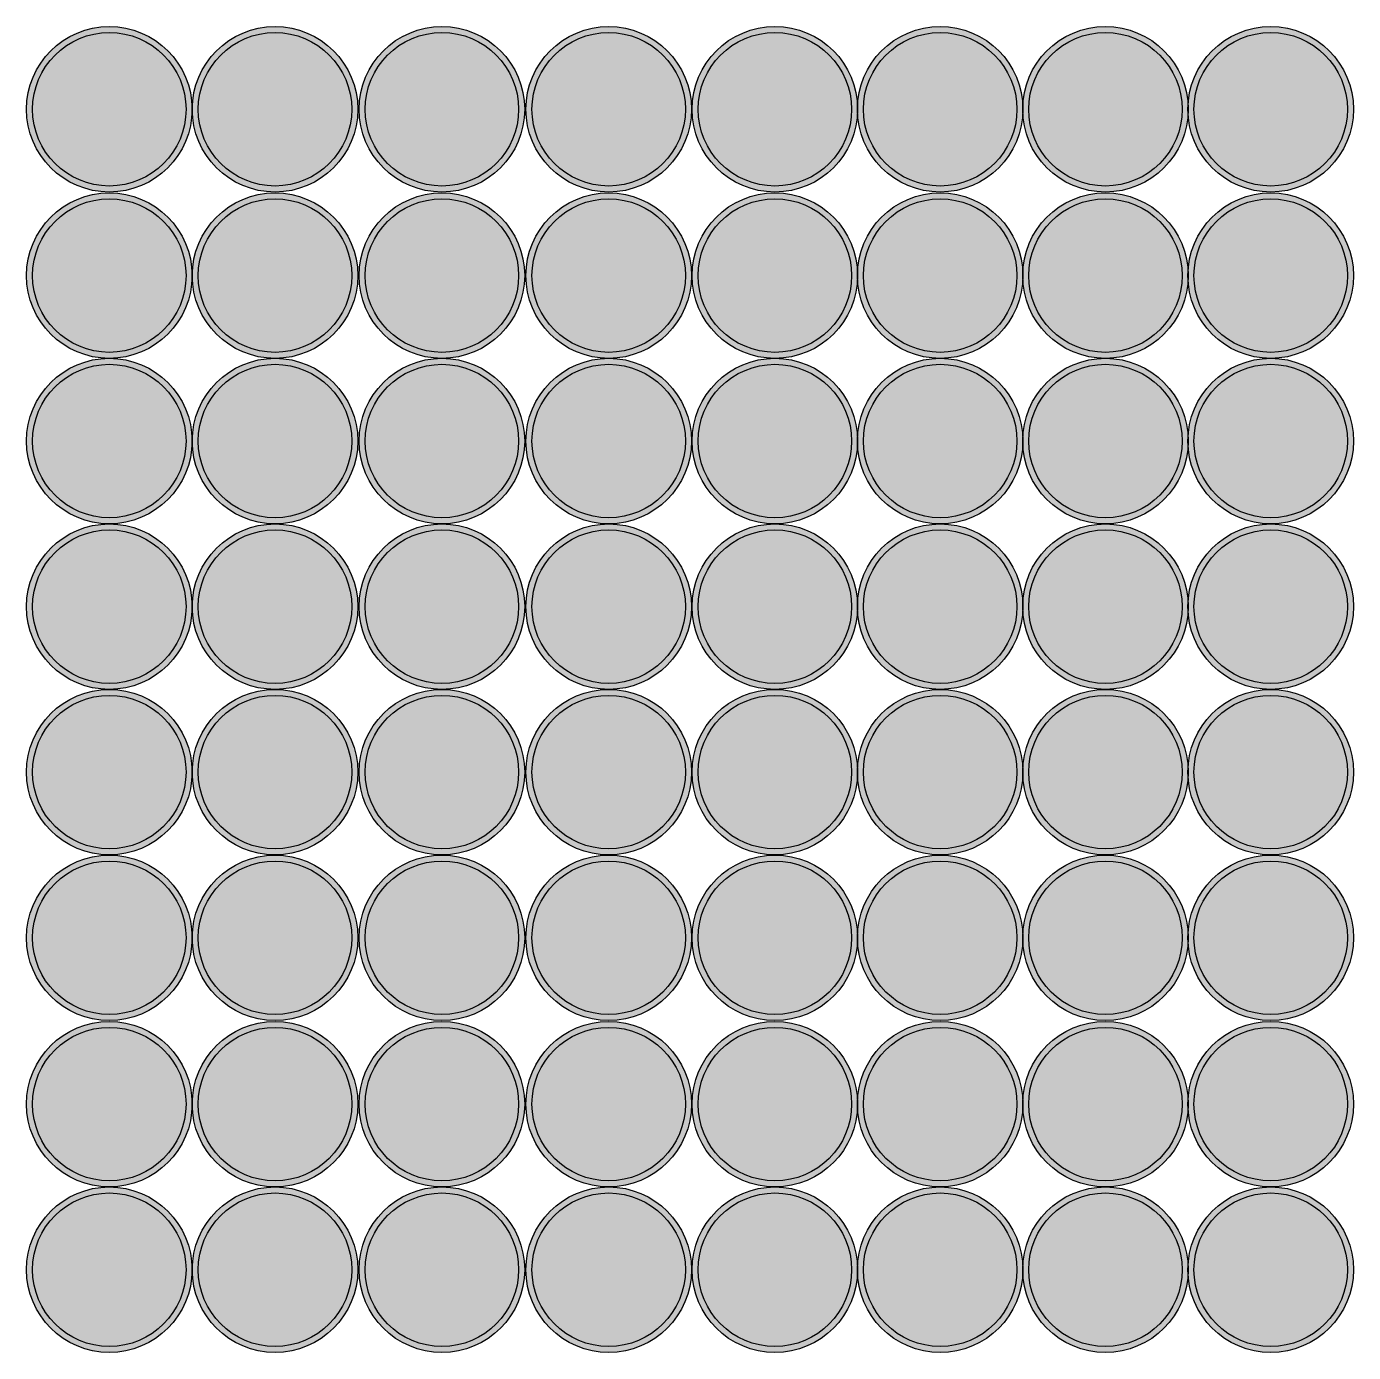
# Model space of a CAD drawing. Header units: inches. Extents: x 2620 to 4317, y 1826 to 2873.
# Drawn here: x 3358.93 to 3386.5, y 2550.44 to 2578 of the extents above; entities that cross this region are included whole.
import ezdxf

# ---------------------------------------------------------------- set-up
doc = ezdxf.new("R2010")
doc.units = ezdxf.units.IN
doc.header["$MEASUREMENT"] = 0

msp = doc.modelspace()

# ---------------------------------------------------------------- hatches: boundary and pattern name
h = msp.add_hatch(color=256)
h.dxf.hatch_style = 1
h.set_gradient(color1=(41, 49, 137), color2=(19, 103, 52), tint=1, name='INVCURVED')
h.paths.add_polyline_path([(3358.92527, 2576.27758, 1), (3362.36527, 2576.27758, 1)])
h.paths.add_polyline_path([(3362.24027, 2576.27758, -1), (3359.05027, 2576.27758, -1)], flags=16)
h = msp.add_hatch(color=256)
h.dxf.hatch_style = 1
h.set_gradient(color1=(242, 103, 34), color2=(248, 153, 30), tint=1)
h.paths.add_polyline_path([(3362.24027, 2576.27758, 1), (3359.05027, 2576.27758, 1)])
h = msp.add_hatch(color=256)
h.dxf.hatch_style = 1
h.set_gradient(color1=(41, 49, 137), color2=(19, 103, 52), tint=1, name='INVCURVED')
h.paths.add_polyline_path([(3362.369, 2576.27758, 1), (3365.809, 2576.27758, 1)])
h.paths.add_polyline_path([(3365.684, 2576.27758, -1), (3362.494, 2576.27758, -1)], flags=16)
h = msp.add_hatch(color=256)
h.dxf.hatch_style = 1
h.set_gradient(color1=(242, 103, 34), color2=(248, 153, 30), tint=1)
h.paths.add_polyline_path([(3365.684, 2576.27758, 1), (3362.494, 2576.27758, 1)])
h = msp.add_hatch(color=256)
h.dxf.hatch_style = 1
h.set_gradient(color1=(41, 49, 137), color2=(19, 103, 52), tint=1, name='INVCURVED')
h.paths.add_polyline_path([(3365.83755, 2576.27758, 1), (3369.27755, 2576.27758, 1)])
h.paths.add_polyline_path([(3369.15255, 2576.27758, -1), (3365.96255, 2576.27758, -1)], flags=16)
h = msp.add_hatch(color=256)
h.dxf.hatch_style = 1
h.set_gradient(color1=(242, 103, 34), color2=(248, 153, 30), tint=1)
h.paths.add_polyline_path([(3369.15255, 2576.27758, 1), (3365.96255, 2576.27758, 1)])
h = msp.add_hatch(color=256)
h.dxf.hatch_style = 1
h.set_gradient(color1=(41, 49, 137), color2=(19, 103, 52), tint=1, name='INVCURVED')
h.paths.add_polyline_path([(3369.30374, 2576.27758, 1), (3372.74374, 2576.27758, 1)])
h.paths.add_polyline_path([(3372.61874, 2576.27758, -1), (3369.42874, 2576.27758, -1)], flags=16)
h = msp.add_hatch(color=256)
h.dxf.hatch_style = 1
h.set_gradient(color1=(242, 103, 34), color2=(248, 153, 30), tint=1)
h.paths.add_polyline_path([(3372.61874, 2576.27758, 1), (3369.42874, 2576.27758, 1)])
h = msp.add_hatch(color=256)
h.dxf.hatch_style = 1
h.set_gradient(color1=(41, 49, 137), color2=(19, 103, 52), tint=1, name='INVCURVED')
h.paths.add_polyline_path([(3372.75767, 2576.27758, 1), (3376.19767, 2576.27758, 1)])
h.paths.add_polyline_path([(3376.07267, 2576.27758, -1), (3372.88267, 2576.27758, -1)], flags=16)
h = msp.add_hatch(color=256)
h.dxf.hatch_style = 1
h.set_gradient(color1=(242, 103, 34), color2=(248, 153, 30), tint=1)
h.paths.add_polyline_path([(3376.07267, 2576.27758, 1), (3372.88267, 2576.27758, 1)])
h = msp.add_hatch(color=256)
h.dxf.hatch_style = 1
h.set_gradient(color1=(41, 49, 137), color2=(19, 103, 52), tint=1, name='INVCURVED')
h.paths.add_polyline_path([(3376.19244, 2576.27758, 1), (3379.63244, 2576.27758, 1)])
h.paths.add_polyline_path([(3379.50744, 2576.27758, -1), (3376.31744, 2576.27758, -1)], flags=16)
h = msp.add_hatch(color=256)
h.dxf.hatch_style = 1
h.set_gradient(color1=(242, 103, 34), color2=(248, 153, 30), tint=1)
h.paths.add_polyline_path([(3379.50744, 2576.27758, 1), (3376.31744, 2576.27758, 1)])
h = msp.add_hatch(color=256)
h.dxf.hatch_style = 1
h.set_gradient(color1=(41, 49, 137), color2=(19, 103, 52), tint=1, name='INVCURVED')
h.paths.add_polyline_path([(3379.62721, 2576.27758, 1), (3383.06721, 2576.27758, 1)])
h.paths.add_polyline_path([(3382.94221, 2576.27758, -1), (3379.75221, 2576.27758, -1)], flags=16)
h = msp.add_hatch(color=256)
h.dxf.hatch_style = 1
h.set_gradient(color1=(242, 103, 34), color2=(248, 153, 30), tint=1)
h.paths.add_polyline_path([(3382.94221, 2576.27758, 1), (3379.75221, 2576.27758, 1)])
h = msp.add_hatch(color=256)
h.dxf.hatch_style = 1
h.set_gradient(color1=(41, 49, 137), color2=(19, 103, 52), tint=1, name='INVCURVED')
h.paths.add_polyline_path([(3383.06179, 2576.27758, 1), (3386.50179, 2576.27758, 1)])
h.paths.add_polyline_path([(3386.37679, 2576.27758, -1), (3383.18679, 2576.27758, -1)], flags=16)
h = msp.add_hatch(color=256)
h.dxf.hatch_style = 1
h.set_gradient(color1=(242, 103, 34), color2=(248, 153, 30), tint=1)
h.paths.add_polyline_path([(3386.37679, 2576.27758, 1), (3383.18679, 2576.27758, 1)])
h = msp.add_hatch(color=256)
h.dxf.hatch_style = 1
h.set_gradient(color1=(41, 49, 137), color2=(19, 103, 52), tint=1, name='INVCURVED')
h.paths.add_polyline_path([(3358.92527, 2572.82022, 1), (3362.36527, 2572.82022, 1)])
h.paths.add_polyline_path([(3362.24027, 2572.82022, -1), (3359.05027, 2572.82022, -1)], flags=16)
h = msp.add_hatch(color=256)
h.dxf.hatch_style = 1
h.set_gradient(color1=(242, 103, 34), color2=(248, 153, 30), tint=1)
h.paths.add_polyline_path([(3362.24027, 2572.82022, 1), (3359.05027, 2572.82022, 1)])
h = msp.add_hatch(color=256)
h.dxf.hatch_style = 1
h.set_gradient(color1=(41, 49, 137), color2=(19, 103, 52), tint=1, name='INVCURVED')
h.paths.add_polyline_path([(3362.369, 2572.82022, 1), (3365.809, 2572.82022, 1)])
h.paths.add_polyline_path([(3365.684, 2572.82022, -1), (3362.494, 2572.82022, -1)], flags=16)
h = msp.add_hatch(color=256)
h.dxf.hatch_style = 1
h.set_gradient(color1=(242, 103, 34), color2=(248, 153, 30), tint=1)
h.paths.add_polyline_path([(3365.684, 2572.82022, 1), (3362.494, 2572.82022, 1)])
h = msp.add_hatch(color=256)
h.dxf.hatch_style = 1
h.set_gradient(color1=(41, 49, 137), color2=(19, 103, 52), tint=1, name='INVCURVED')
h.paths.add_polyline_path([(3365.83755, 2572.82022, 1), (3369.27755, 2572.82022, 1)])
h.paths.add_polyline_path([(3369.15255, 2572.82022, -1), (3365.96255, 2572.82022, -1)], flags=16)
h = msp.add_hatch(color=256)
h.dxf.hatch_style = 1
h.set_gradient(color1=(242, 103, 34), color2=(248, 153, 30), tint=1)
h.paths.add_polyline_path([(3369.15255, 2572.82022, 1), (3365.96255, 2572.82022, 1)])
h = msp.add_hatch(color=256)
h.dxf.hatch_style = 1
h.set_gradient(color1=(41, 49, 137), color2=(19, 103, 52), tint=1, name='INVCURVED')
h.paths.add_polyline_path([(3369.30374, 2572.82022, 1), (3372.74374, 2572.82022, 1)])
h.paths.add_polyline_path([(3372.61874, 2572.82022, -1), (3369.42874, 2572.82022, -1)], flags=16)
h = msp.add_hatch(color=256)
h.dxf.hatch_style = 1
h.set_gradient(color1=(242, 103, 34), color2=(248, 153, 30), tint=1)
h.paths.add_polyline_path([(3372.61874, 2572.82022, 1), (3369.42874, 2572.82022, 1)])
h = msp.add_hatch(color=256)
h.dxf.hatch_style = 1
h.set_gradient(color1=(41, 49, 137), color2=(19, 103, 52), tint=1, name='INVCURVED')
h.paths.add_polyline_path([(3372.75767, 2572.82022, 1), (3376.19767, 2572.82022, 1)])
h.paths.add_polyline_path([(3376.07267, 2572.82022, -1), (3372.88267, 2572.82022, -1)], flags=16)
h = msp.add_hatch(color=256)
h.dxf.hatch_style = 1
h.set_gradient(color1=(242, 103, 34), color2=(248, 153, 30), tint=1)
h.paths.add_polyline_path([(3376.07267, 2572.82022, 1), (3372.88267, 2572.82022, 1)])
h = msp.add_hatch(color=256)
h.dxf.hatch_style = 1
h.set_gradient(color1=(41, 49, 137), color2=(19, 103, 52), tint=1, name='INVCURVED')
h.paths.add_polyline_path([(3376.19244, 2572.82022, 1), (3379.63244, 2572.82022, 1)])
h.paths.add_polyline_path([(3379.50744, 2572.82022, -1), (3376.31744, 2572.82022, -1)], flags=16)
h = msp.add_hatch(color=256)
h.dxf.hatch_style = 1
h.set_gradient(color1=(242, 103, 34), color2=(248, 153, 30), tint=1)
h.paths.add_polyline_path([(3379.50744, 2572.82022, 1), (3376.31744, 2572.82022, 1)])
h = msp.add_hatch(color=256)
h.dxf.hatch_style = 1
h.set_gradient(color1=(41, 49, 137), color2=(19, 103, 52), tint=1, name='INVCURVED')
h.paths.add_polyline_path([(3379.62721, 2572.82022, 1), (3383.06721, 2572.82022, 1)])
h.paths.add_polyline_path([(3382.94221, 2572.82022, -1), (3379.75221, 2572.82022, -1)], flags=16)
h = msp.add_hatch(color=256)
h.dxf.hatch_style = 1
h.set_gradient(color1=(242, 103, 34), color2=(248, 153, 30), tint=1)
h.paths.add_polyline_path([(3382.94221, 2572.82022, 1), (3379.75221, 2572.82022, 1)])
h = msp.add_hatch(color=256)
h.dxf.hatch_style = 1
h.set_gradient(color1=(41, 49, 137), color2=(19, 103, 52), tint=1, name='INVCURVED')
h.paths.add_polyline_path([(3383.06179, 2572.82022, 1), (3386.50179, 2572.82022, 1)])
h.paths.add_polyline_path([(3386.37679, 2572.82022, -1), (3383.18679, 2572.82022, -1)], flags=16)
h = msp.add_hatch(color=256)
h.dxf.hatch_style = 1
h.set_gradient(color1=(242, 103, 34), color2=(248, 153, 30), tint=1)
h.paths.add_polyline_path([(3386.37679, 2572.82022, 1), (3383.18679, 2572.82022, 1)])
h = msp.add_hatch(color=256)
h.dxf.hatch_style = 1
h.set_gradient(color1=(41, 49, 137), color2=(19, 103, 52), tint=1, name='INVCURVED')
h.paths.add_polyline_path([(3358.92527, 2569.38166, 1), (3362.36527, 2569.38166, 1)])
h.paths.add_polyline_path([(3362.24027, 2569.38166, -1), (3359.05027, 2569.38166, -1)], flags=16)
h = msp.add_hatch(color=256)
h.dxf.hatch_style = 1
h.set_gradient(color1=(242, 103, 34), color2=(248, 153, 30), tint=1)
h.paths.add_polyline_path([(3362.24027, 2569.38166, 1), (3359.05027, 2569.38166, 1)])
h = msp.add_hatch(color=256)
h.dxf.hatch_style = 1
h.set_gradient(color1=(41, 49, 137), color2=(19, 103, 52), tint=1, name='INVCURVED')
h.paths.add_polyline_path([(3362.369, 2569.38166, 1), (3365.809, 2569.38166, 1)])
h.paths.add_polyline_path([(3365.684, 2569.38166, -1), (3362.494, 2569.38166, -1)], flags=16)
h = msp.add_hatch(color=256)
h.dxf.hatch_style = 1
h.set_gradient(color1=(242, 103, 34), color2=(248, 153, 30), tint=1)
h.paths.add_polyline_path([(3365.684, 2569.38166, 1), (3362.494, 2569.38166, 1)])
h = msp.add_hatch(color=256)
h.dxf.hatch_style = 1
h.set_gradient(color1=(41, 49, 137), color2=(19, 103, 52), tint=1, name='INVCURVED')
h.paths.add_polyline_path([(3365.83755, 2569.38166, 1), (3369.27755, 2569.38166, 1)])
h.paths.add_polyline_path([(3369.15255, 2569.38166, -1), (3365.96255, 2569.38166, -1)], flags=16)
h = msp.add_hatch(color=256)
h.dxf.hatch_style = 1
h.set_gradient(color1=(242, 103, 34), color2=(248, 153, 30), tint=1)
h.paths.add_polyline_path([(3369.15255, 2569.38166, 1), (3365.96255, 2569.38166, 1)])
h = msp.add_hatch(color=256)
h.dxf.hatch_style = 1
h.set_gradient(color1=(41, 49, 137), color2=(19, 103, 52), tint=1, name='INVCURVED')
h.paths.add_polyline_path([(3369.30374, 2569.38166, 1), (3372.74374, 2569.38166, 1)])
h.paths.add_polyline_path([(3372.61874, 2569.38166, -1), (3369.42874, 2569.38166, -1)], flags=16)
h = msp.add_hatch(color=256)
h.dxf.hatch_style = 1
h.set_gradient(color1=(242, 103, 34), color2=(248, 153, 30), tint=1)
h.paths.add_polyline_path([(3372.61874, 2569.38166, 1), (3369.42874, 2569.38166, 1)])
h = msp.add_hatch(color=256)
h.dxf.hatch_style = 1
h.set_gradient(color1=(41, 49, 137), color2=(19, 103, 52), tint=1, name='INVCURVED')
h.paths.add_polyline_path([(3372.75767, 2569.38166, 1), (3376.19767, 2569.38166, 1)])
h.paths.add_polyline_path([(3376.07267, 2569.38166, -1), (3372.88267, 2569.38166, -1)], flags=16)
h = msp.add_hatch(color=256)
h.dxf.hatch_style = 1
h.set_gradient(color1=(242, 103, 34), color2=(248, 153, 30), tint=1)
h.paths.add_polyline_path([(3376.07267, 2569.38166, 1), (3372.88267, 2569.38166, 1)])
h = msp.add_hatch(color=256)
h.dxf.hatch_style = 1
h.set_gradient(color1=(41, 49, 137), color2=(19, 103, 52), tint=1, name='INVCURVED')
h.paths.add_polyline_path([(3376.19244, 2569.38166, 1), (3379.63244, 2569.38166, 1)])
h.paths.add_polyline_path([(3379.50744, 2569.38166, -1), (3376.31744, 2569.38166, -1)], flags=16)
h = msp.add_hatch(color=256)
h.dxf.hatch_style = 1
h.set_gradient(color1=(242, 103, 34), color2=(248, 153, 30), tint=1)
h.paths.add_polyline_path([(3379.50744, 2569.38166, 1), (3376.31744, 2569.38166, 1)])
h = msp.add_hatch(color=256)
h.dxf.hatch_style = 1
h.set_gradient(color1=(41, 49, 137), color2=(19, 103, 52), tint=1, name='INVCURVED')
h.paths.add_polyline_path([(3379.62721, 2569.38166, 1), (3383.06721, 2569.38166, 1)])
h.paths.add_polyline_path([(3382.94221, 2569.38166, -1), (3379.75221, 2569.38166, -1)], flags=16)
h = msp.add_hatch(color=256)
h.dxf.hatch_style = 1
h.set_gradient(color1=(242, 103, 34), color2=(248, 153, 30), tint=1)
h.paths.add_polyline_path([(3382.94221, 2569.38166, 1), (3379.75221, 2569.38166, 1)])
h = msp.add_hatch(color=256)
h.dxf.hatch_style = 1
h.set_gradient(color1=(41, 49, 137), color2=(19, 103, 52), tint=1, name='INVCURVED')
h.paths.add_polyline_path([(3383.06179, 2569.38166, 1), (3386.50179, 2569.38166, 1)])
h.paths.add_polyline_path([(3386.37679, 2569.38166, -1), (3383.18679, 2569.38166, -1)], flags=16)
h = msp.add_hatch(color=256)
h.dxf.hatch_style = 1
h.set_gradient(color1=(242, 103, 34), color2=(248, 153, 30), tint=1)
h.paths.add_polyline_path([(3386.37679, 2569.38166, 1), (3383.18679, 2569.38166, 1)])
h = msp.add_hatch(color=256)
h.dxf.hatch_style = 1
h.set_gradient(color1=(41, 49, 137), color2=(19, 103, 52), tint=1, name='INVCURVED')
h.paths.add_polyline_path([(3358.92527, 2565.93911, 1), (3362.36527, 2565.93911, 1)])
h.paths.add_polyline_path([(3362.24027, 2565.93911, -1), (3359.05027, 2565.93911, -1)], flags=16)
h = msp.add_hatch(color=256)
h.dxf.hatch_style = 1
h.set_gradient(color1=(41, 49, 137), color2=(19, 103, 52), tint=1, name='INVCURVED')
h.paths.add_polyline_path([(3362.369, 2565.93911, 1), (3365.809, 2565.93911, 1)])
h.paths.add_polyline_path([(3365.684, 2565.93911, -1), (3362.494, 2565.93911, -1)], flags=16)
h = msp.add_hatch(color=256)
h.dxf.hatch_style = 1
h.set_gradient(color1=(41, 49, 137), color2=(19, 103, 52), tint=1, name='INVCURVED')
h.paths.add_polyline_path([(3365.83755, 2565.93911, 1), (3369.27755, 2565.93911, 1)])
h.paths.add_polyline_path([(3369.15255, 2565.93911, -1), (3365.96255, 2565.93911, -1)], flags=16)
h = msp.add_hatch(color=256)
h.dxf.hatch_style = 1
h.set_gradient(color1=(41, 49, 137), color2=(19, 103, 52), tint=1, name='INVCURVED')
h.paths.add_polyline_path([(3369.30374, 2565.93911, 1), (3372.74374, 2565.93911, 1)])
h.paths.add_polyline_path([(3372.61874, 2565.93911, -1), (3369.42874, 2565.93911, -1)], flags=16)
h = msp.add_hatch(color=256)
h.dxf.hatch_style = 1
h.set_gradient(color1=(41, 49, 137), color2=(19, 103, 52), tint=1, name='INVCURVED')
h.paths.add_polyline_path([(3372.75767, 2565.93911, 1), (3376.19767, 2565.93911, 1)])
h.paths.add_polyline_path([(3376.07267, 2565.93911, -1), (3372.88267, 2565.93911, -1)], flags=16)
h = msp.add_hatch(color=256)
h.dxf.hatch_style = 1
h.set_gradient(color1=(41, 49, 137), color2=(19, 103, 52), tint=1, name='INVCURVED')
h.paths.add_polyline_path([(3376.19244, 2565.93911, 1), (3379.63244, 2565.93911, 1)])
h.paths.add_polyline_path([(3379.50744, 2565.93911, -1), (3376.31744, 2565.93911, -1)], flags=16)
h = msp.add_hatch(color=256)
h.dxf.hatch_style = 1
h.set_gradient(color1=(41, 49, 137), color2=(19, 103, 52), tint=1, name='INVCURVED')
h.paths.add_polyline_path([(3379.62721, 2565.93911, 1), (3383.06721, 2565.93911, 1)])
h.paths.add_polyline_path([(3382.94221, 2565.93911, -1), (3379.75221, 2565.93911, -1)], flags=16)
h = msp.add_hatch(color=256)
h.dxf.hatch_style = 1
h.set_gradient(color1=(41, 49, 137), color2=(19, 103, 52), tint=1, name='INVCURVED')
h.paths.add_polyline_path([(3383.06179, 2565.93911, 1), (3386.50179, 2565.93911, 1)])
h.paths.add_polyline_path([(3386.37679, 2565.93911, -1), (3383.18679, 2565.93911, -1)], flags=16)
h = msp.add_hatch(color=256)
h.dxf.hatch_style = 1
h.set_gradient(color1=(242, 103, 34), color2=(248, 153, 30), tint=1)
h.paths.add_polyline_path([(3362.24027, 2565.93911, 1), (3359.05027, 2565.93911, 1)])
h = msp.add_hatch(color=256)
h.dxf.hatch_style = 1
h.set_gradient(color1=(242, 103, 34), color2=(248, 153, 30), tint=1)
h.paths.add_polyline_path([(3365.684, 2565.93911, 1), (3362.494, 2565.93911, 1)])
h = msp.add_hatch(color=256)
h.dxf.hatch_style = 1
h.set_gradient(color1=(242, 103, 34), color2=(248, 153, 30), tint=1)
h.paths.add_polyline_path([(3369.15255, 2565.93911, 1), (3365.96255, 2565.93911, 1)])
h = msp.add_hatch(color=256)
h.dxf.hatch_style = 1
h.set_gradient(color1=(242, 103, 34), color2=(248, 153, 30), tint=1)
h.paths.add_polyline_path([(3372.61874, 2565.93911, 1), (3369.42874, 2565.93911, 1)])
h = msp.add_hatch(color=256)
h.dxf.hatch_style = 1
h.set_gradient(color1=(242, 103, 34), color2=(248, 153, 30), tint=1)
h.paths.add_polyline_path([(3376.07267, 2565.93911, 1), (3372.88267, 2565.93911, 1)])
h = msp.add_hatch(color=256)
h.dxf.hatch_style = 1
h.set_gradient(color1=(242, 103, 34), color2=(248, 153, 30), tint=1)
h.paths.add_polyline_path([(3379.50744, 2565.93911, 1), (3376.31744, 2565.93911, 1)])
h = msp.add_hatch(color=256)
h.dxf.hatch_style = 1
h.set_gradient(color1=(242, 103, 34), color2=(248, 153, 30), tint=1)
h.paths.add_polyline_path([(3382.94221, 2565.93911, 1), (3379.75221, 2565.93911, 1)])
h = msp.add_hatch(color=256)
h.dxf.hatch_style = 1
h.set_gradient(color1=(242, 103, 34), color2=(248, 153, 30), tint=1)
h.paths.add_polyline_path([(3386.37679, 2565.93911, 1), (3383.18679, 2565.93911, 1)])
h = msp.add_hatch(color=256)
h.dxf.hatch_style = 1
h.set_gradient(color1=(41, 49, 137), color2=(19, 103, 52), tint=1, name='INVCURVED')
h.paths.add_polyline_path([(3358.92527, 2562.50017, 1), (3362.36527, 2562.50017, 1)])
h.paths.add_polyline_path([(3362.24027, 2562.50017, -1), (3359.05027, 2562.50017, -1)], flags=16)
h = msp.add_hatch(color=256)
h.dxf.hatch_style = 1
h.set_gradient(color1=(242, 103, 34), color2=(248, 153, 30), tint=1)
h.paths.add_polyline_path([(3362.24027, 2562.50017, 1), (3359.05027, 2562.50017, 1)])
h = msp.add_hatch(color=256)
h.dxf.hatch_style = 1
h.set_gradient(color1=(41, 49, 137), color2=(19, 103, 52), tint=1, name='INVCURVED')
h.paths.add_polyline_path([(3362.369, 2562.50017, 1), (3365.809, 2562.50017, 1)])
h.paths.add_polyline_path([(3365.684, 2562.50017, -1), (3362.494, 2562.50017, -1)], flags=16)
h = msp.add_hatch(color=256)
h.dxf.hatch_style = 1
h.set_gradient(color1=(242, 103, 34), color2=(248, 153, 30), tint=1)
h.paths.add_polyline_path([(3365.684, 2562.50017, 1), (3362.494, 2562.50017, 1)])
h = msp.add_hatch(color=256)
h.dxf.hatch_style = 1
h.set_gradient(color1=(41, 49, 137), color2=(19, 103, 52), tint=1, name='INVCURVED')
h.paths.add_polyline_path([(3365.83755, 2562.50017, 1), (3369.27755, 2562.50017, 1)])
h.paths.add_polyline_path([(3369.15255, 2562.50017, -1), (3365.96255, 2562.50017, -1)], flags=16)
h = msp.add_hatch(color=256)
h.dxf.hatch_style = 1
h.set_gradient(color1=(242, 103, 34), color2=(248, 153, 30), tint=1)
h.paths.add_polyline_path([(3369.15255, 2562.50017, 1), (3365.96255, 2562.50017, 1)])
h = msp.add_hatch(color=256)
h.dxf.hatch_style = 1
h.set_gradient(color1=(41, 49, 137), color2=(19, 103, 52), tint=1, name='INVCURVED')
h.paths.add_polyline_path([(3369.30374, 2562.50017, 1), (3372.74374, 2562.50017, 1)])
h.paths.add_polyline_path([(3372.61874, 2562.50017, -1), (3369.42874, 2562.50017, -1)], flags=16)
h = msp.add_hatch(color=256)
h.dxf.hatch_style = 1
h.set_gradient(color1=(242, 103, 34), color2=(248, 153, 30), tint=1)
h.paths.add_polyline_path([(3372.61874, 2562.50017, 1), (3369.42874, 2562.50017, 1)])
h = msp.add_hatch(color=256)
h.dxf.hatch_style = 1
h.set_gradient(color1=(41, 49, 137), color2=(19, 103, 52), tint=1, name='INVCURVED')
h.paths.add_polyline_path([(3372.75767, 2562.50017, 1), (3376.19767, 2562.50017, 1)])
h.paths.add_polyline_path([(3376.07267, 2562.50017, -1), (3372.88267, 2562.50017, -1)], flags=16)
h = msp.add_hatch(color=256)
h.dxf.hatch_style = 1
h.set_gradient(color1=(242, 103, 34), color2=(248, 153, 30), tint=1)
h.paths.add_polyline_path([(3376.07267, 2562.50017, 1), (3372.88267, 2562.50017, 1)])
h = msp.add_hatch(color=256)
h.dxf.hatch_style = 1
h.set_gradient(color1=(41, 49, 137), color2=(19, 103, 52), tint=1, name='INVCURVED')
h.paths.add_polyline_path([(3376.19244, 2562.50017, 1), (3379.63244, 2562.50017, 1)])
h.paths.add_polyline_path([(3379.50744, 2562.50017, -1), (3376.31744, 2562.50017, -1)], flags=16)
h = msp.add_hatch(color=256)
h.dxf.hatch_style = 1
h.set_gradient(color1=(242, 103, 34), color2=(248, 153, 30), tint=1)
h.paths.add_polyline_path([(3379.50744, 2562.50017, 1), (3376.31744, 2562.50017, 1)])
h = msp.add_hatch(color=256)
h.dxf.hatch_style = 1
h.set_gradient(color1=(41, 49, 137), color2=(19, 103, 52), tint=1, name='INVCURVED')
h.paths.add_polyline_path([(3379.62721, 2562.50017, 1), (3383.06721, 2562.50017, 1)])
h.paths.add_polyline_path([(3382.94221, 2562.50017, -1), (3379.75221, 2562.50017, -1)], flags=16)
h = msp.add_hatch(color=256)
h.dxf.hatch_style = 1
h.set_gradient(color1=(242, 103, 34), color2=(248, 153, 30), tint=1)
h.paths.add_polyline_path([(3382.94221, 2562.50017, 1), (3379.75221, 2562.50017, 1)])
h = msp.add_hatch(color=256)
h.dxf.hatch_style = 1
h.set_gradient(color1=(41, 49, 137), color2=(19, 103, 52), tint=1, name='INVCURVED')
h.paths.add_polyline_path([(3383.06179, 2562.50017, 1), (3386.50179, 2562.50017, 1)])
h.paths.add_polyline_path([(3386.37679, 2562.50017, -1), (3383.18679, 2562.50017, -1)], flags=16)
h = msp.add_hatch(color=256)
h.dxf.hatch_style = 1
h.set_gradient(color1=(242, 103, 34), color2=(248, 153, 30), tint=1)
h.paths.add_polyline_path([(3386.37679, 2562.50017, 1), (3383.18679, 2562.50017, 1)])
h = msp.add_hatch(color=256)
h.dxf.hatch_style = 1
h.set_gradient(color1=(41, 49, 137), color2=(19, 103, 52), tint=1, name='INVCURVED')
h.paths.add_polyline_path([(3358.92527, 2559.05664, 1), (3362.36527, 2559.05664, 1)])
h.paths.add_polyline_path([(3362.24027, 2559.05664, -1), (3359.05027, 2559.05664, -1)], flags=16)
h = msp.add_hatch(color=256)
h.dxf.hatch_style = 1
h.set_gradient(color1=(41, 49, 137), color2=(19, 103, 52), tint=1, name='INVCURVED')
h.paths.add_polyline_path([(3362.369, 2559.05664, 1), (3365.809, 2559.05664, 1)])
h.paths.add_polyline_path([(3365.684, 2559.05664, -1), (3362.494, 2559.05664, -1)], flags=16)
h = msp.add_hatch(color=256)
h.dxf.hatch_style = 1
h.set_gradient(color1=(41, 49, 137), color2=(19, 103, 52), tint=1, name='INVCURVED')
h.paths.add_polyline_path([(3365.83755, 2559.05664, 1), (3369.27755, 2559.05664, 1)])
h.paths.add_polyline_path([(3369.15255, 2559.05664, -1), (3365.96255, 2559.05664, -1)], flags=16)
h = msp.add_hatch(color=256)
h.dxf.hatch_style = 1
h.set_gradient(color1=(41, 49, 137), color2=(19, 103, 52), tint=1, name='INVCURVED')
h.paths.add_polyline_path([(3369.30374, 2559.05664, 1), (3372.74374, 2559.05664, 1)])
h.paths.add_polyline_path([(3372.61874, 2559.05664, -1), (3369.42874, 2559.05664, -1)], flags=16)
h = msp.add_hatch(color=256)
h.dxf.hatch_style = 1
h.set_gradient(color1=(41, 49, 137), color2=(19, 103, 52), tint=1, name='INVCURVED')
h.paths.add_polyline_path([(3372.75767, 2559.05664, 1), (3376.19767, 2559.05664, 1)])
h.paths.add_polyline_path([(3376.07267, 2559.05664, -1), (3372.88267, 2559.05664, -1)], flags=16)
h = msp.add_hatch(color=256)
h.dxf.hatch_style = 1
h.set_gradient(color1=(41, 49, 137), color2=(19, 103, 52), tint=1, name='INVCURVED')
h.paths.add_polyline_path([(3376.19244, 2559.05664, 1), (3379.63244, 2559.05664, 1)])
h.paths.add_polyline_path([(3379.50744, 2559.05664, -1), (3376.31744, 2559.05664, -1)], flags=16)
h = msp.add_hatch(color=256)
h.dxf.hatch_style = 1
h.set_gradient(color1=(41, 49, 137), color2=(19, 103, 52), tint=1, name='INVCURVED')
h.paths.add_polyline_path([(3379.62721, 2559.05664, 1), (3383.06721, 2559.05664, 1)])
h.paths.add_polyline_path([(3382.94221, 2559.05664, -1), (3379.75221, 2559.05664, -1)], flags=16)
h = msp.add_hatch(color=256)
h.dxf.hatch_style = 1
h.set_gradient(color1=(41, 49, 137), color2=(19, 103, 52), tint=1, name='INVCURVED')
h.paths.add_polyline_path([(3383.06179, 2559.05664, 1), (3386.50179, 2559.05664, 1)])
h.paths.add_polyline_path([(3386.37679, 2559.05664, -1), (3383.18679, 2559.05664, -1)], flags=16)
h = msp.add_hatch(color=256)
h.dxf.hatch_style = 1
h.set_gradient(color1=(242, 103, 34), color2=(248, 153, 30), tint=1)
h.paths.add_polyline_path([(3362.24027, 2559.05664, 1), (3359.05027, 2559.05664, 1)])
h = msp.add_hatch(color=256)
h.dxf.hatch_style = 1
h.set_gradient(color1=(242, 103, 34), color2=(248, 153, 30), tint=1)
h.paths.add_polyline_path([(3365.684, 2559.05664, 1), (3362.494, 2559.05664, 1)])
h = msp.add_hatch(color=256)
h.dxf.hatch_style = 1
h.set_gradient(color1=(242, 103, 34), color2=(248, 153, 30), tint=1)
h.paths.add_polyline_path([(3369.15255, 2559.05664, 1), (3365.96255, 2559.05664, 1)])
h = msp.add_hatch(color=256)
h.dxf.hatch_style = 1
h.set_gradient(color1=(242, 103, 34), color2=(248, 153, 30), tint=1)
h.paths.add_polyline_path([(3372.61874, 2559.05664, 1), (3369.42874, 2559.05664, 1)])
h = msp.add_hatch(color=256)
h.dxf.hatch_style = 1
h.set_gradient(color1=(242, 103, 34), color2=(248, 153, 30), tint=1)
h.paths.add_polyline_path([(3376.07267, 2559.05664, 1), (3372.88267, 2559.05664, 1)])
h = msp.add_hatch(color=256)
h.dxf.hatch_style = 1
h.set_gradient(color1=(242, 103, 34), color2=(248, 153, 30), tint=1)
h.paths.add_polyline_path([(3379.50744, 2559.05664, 1), (3376.31744, 2559.05664, 1)])
h = msp.add_hatch(color=256)
h.dxf.hatch_style = 1
h.set_gradient(color1=(242, 103, 34), color2=(248, 153, 30), tint=1)
h.paths.add_polyline_path([(3382.94221, 2559.05664, 1), (3379.75221, 2559.05664, 1)])
h = msp.add_hatch(color=256)
h.dxf.hatch_style = 1
h.set_gradient(color1=(242, 103, 34), color2=(248, 153, 30), tint=1)
h.paths.add_polyline_path([(3386.37679, 2559.05664, 1), (3383.18679, 2559.05664, 1)])
h = msp.add_hatch(color=256)
h.dxf.hatch_style = 1
h.set_gradient(color1=(41, 49, 137), color2=(19, 103, 52), tint=1, name='INVCURVED')
h.paths.add_polyline_path([(3358.92527, 2555.59928, 1), (3362.36527, 2555.59928, 1)])
h.paths.add_polyline_path([(3362.24027, 2555.59928, -1), (3359.05027, 2555.59928, -1)], flags=16)
h = msp.add_hatch(color=256)
h.dxf.hatch_style = 1
h.set_gradient(color1=(242, 103, 34), color2=(248, 153, 30), tint=1)
h.paths.add_polyline_path([(3362.24027, 2555.59928, 1), (3359.05027, 2555.59928, 1)])
h = msp.add_hatch(color=256)
h.dxf.hatch_style = 1
h.set_gradient(color1=(41, 49, 137), color2=(19, 103, 52), tint=1, name='INVCURVED')
h.paths.add_polyline_path([(3362.369, 2555.59928, 1), (3365.809, 2555.59928, 1)])
h.paths.add_polyline_path([(3365.684, 2555.59928, -1), (3362.494, 2555.59928, -1)], flags=16)
h = msp.add_hatch(color=256)
h.dxf.hatch_style = 1
h.set_gradient(color1=(242, 103, 34), color2=(248, 153, 30), tint=1)
h.paths.add_polyline_path([(3365.684, 2555.59928, 1), (3362.494, 2555.59928, 1)])
h = msp.add_hatch(color=256)
h.dxf.hatch_style = 1
h.set_gradient(color1=(41, 49, 137), color2=(19, 103, 52), tint=1, name='INVCURVED')
h.paths.add_polyline_path([(3365.83755, 2555.59928, 1), (3369.27755, 2555.59928, 1)])
h.paths.add_polyline_path([(3369.15255, 2555.59928, -1), (3365.96255, 2555.59928, -1)], flags=16)
h = msp.add_hatch(color=256)
h.dxf.hatch_style = 1
h.set_gradient(color1=(242, 103, 34), color2=(248, 153, 30), tint=1)
h.paths.add_polyline_path([(3369.15255, 2555.59928, 1), (3365.96255, 2555.59928, 1)])
h = msp.add_hatch(color=256)
h.dxf.hatch_style = 1
h.set_gradient(color1=(41, 49, 137), color2=(19, 103, 52), tint=1, name='INVCURVED')
h.paths.add_polyline_path([(3369.30374, 2555.59928, 1), (3372.74374, 2555.59928, 1)])
h.paths.add_polyline_path([(3372.61874, 2555.59928, -1), (3369.42874, 2555.59928, -1)], flags=16)
h = msp.add_hatch(color=256)
h.dxf.hatch_style = 1
h.set_gradient(color1=(242, 103, 34), color2=(248, 153, 30), tint=1)
h.paths.add_polyline_path([(3372.61874, 2555.59928, 1), (3369.42874, 2555.59928, 1)])
h = msp.add_hatch(color=256)
h.dxf.hatch_style = 1
h.set_gradient(color1=(41, 49, 137), color2=(19, 103, 52), tint=1, name='INVCURVED')
h.paths.add_polyline_path([(3372.75767, 2555.59928, 1), (3376.19767, 2555.59928, 1)])
h.paths.add_polyline_path([(3376.07267, 2555.59928, -1), (3372.88267, 2555.59928, -1)], flags=16)
h = msp.add_hatch(color=256)
h.dxf.hatch_style = 1
h.set_gradient(color1=(242, 103, 34), color2=(248, 153, 30), tint=1)
h.paths.add_polyline_path([(3376.07267, 2555.59928, 1), (3372.88267, 2555.59928, 1)])
h = msp.add_hatch(color=256)
h.dxf.hatch_style = 1
h.set_gradient(color1=(41, 49, 137), color2=(19, 103, 52), tint=1, name='INVCURVED')
h.paths.add_polyline_path([(3376.19244, 2555.59928, 1), (3379.63244, 2555.59928, 1)])
h.paths.add_polyline_path([(3379.50744, 2555.59928, -1), (3376.31744, 2555.59928, -1)], flags=16)
h = msp.add_hatch(color=256)
h.dxf.hatch_style = 1
h.set_gradient(color1=(242, 103, 34), color2=(248, 153, 30), tint=1)
h.paths.add_polyline_path([(3379.50744, 2555.59928, 1), (3376.31744, 2555.59928, 1)])
h = msp.add_hatch(color=256)
h.dxf.hatch_style = 1
h.set_gradient(color1=(41, 49, 137), color2=(19, 103, 52), tint=1, name='INVCURVED')
h.paths.add_polyline_path([(3379.62721, 2555.59928, 1), (3383.06721, 2555.59928, 1)])
h.paths.add_polyline_path([(3382.94221, 2555.59928, -1), (3379.75221, 2555.59928, -1)], flags=16)
h = msp.add_hatch(color=256)
h.dxf.hatch_style = 1
h.set_gradient(color1=(242, 103, 34), color2=(248, 153, 30), tint=1)
h.paths.add_polyline_path([(3382.94221, 2555.59928, 1), (3379.75221, 2555.59928, 1)])
h = msp.add_hatch(color=256)
h.dxf.hatch_style = 1
h.set_gradient(color1=(41, 49, 137), color2=(19, 103, 52), tint=1, name='INVCURVED')
h.paths.add_polyline_path([(3383.06179, 2555.59928, 1), (3386.50179, 2555.59928, 1)])
h.paths.add_polyline_path([(3386.37679, 2555.59928, -1), (3383.18679, 2555.59928, -1)], flags=16)
h = msp.add_hatch(color=256)
h.dxf.hatch_style = 1
h.set_gradient(color1=(242, 103, 34), color2=(248, 153, 30), tint=1)
h.paths.add_polyline_path([(3386.37679, 2555.59928, 1), (3383.18679, 2555.59928, 1)])
h = msp.add_hatch(color=256)
h.dxf.hatch_style = 1
h.set_gradient(color1=(41, 49, 137), color2=(19, 103, 52), tint=1, name='INVCURVED')
h.paths.add_polyline_path([(3358.92527, 2552.15703, 1), (3362.36527, 2552.15703, 1)])
h.paths.add_polyline_path([(3362.24027, 2552.15703, -1), (3359.05027, 2552.15703, -1)], flags=16)
h = msp.add_hatch(color=256)
h.dxf.hatch_style = 1
h.set_gradient(color1=(41, 49, 137), color2=(19, 103, 52), tint=1, name='INVCURVED')
h.paths.add_polyline_path([(3362.369, 2552.15703, 1), (3365.809, 2552.15703, 1)])
h.paths.add_polyline_path([(3365.684, 2552.15703, -1), (3362.494, 2552.15703, -1)], flags=16)
h = msp.add_hatch(color=256)
h.dxf.hatch_style = 1
h.set_gradient(color1=(41, 49, 137), color2=(19, 103, 52), tint=1, name='INVCURVED')
h.paths.add_polyline_path([(3365.83755, 2552.15703, 1), (3369.27755, 2552.15703, 1)])
h.paths.add_polyline_path([(3369.15255, 2552.15703, -1), (3365.96255, 2552.15703, -1)], flags=16)
h = msp.add_hatch(color=256)
h.dxf.hatch_style = 1
h.set_gradient(color1=(41, 49, 137), color2=(19, 103, 52), tint=1, name='INVCURVED')
h.paths.add_polyline_path([(3369.30374, 2552.15703, 1), (3372.74374, 2552.15703, 1)])
h.paths.add_polyline_path([(3372.61874, 2552.15703, -1), (3369.42874, 2552.15703, -1)], flags=16)
h = msp.add_hatch(color=256)
h.dxf.hatch_style = 1
h.set_gradient(color1=(41, 49, 137), color2=(19, 103, 52), tint=1, name='INVCURVED')
h.paths.add_polyline_path([(3372.75767, 2552.15703, 1), (3376.19767, 2552.15703, 1)])
h.paths.add_polyline_path([(3376.07267, 2552.15703, -1), (3372.88267, 2552.15703, -1)], flags=16)
h = msp.add_hatch(color=256)
h.dxf.hatch_style = 1
h.set_gradient(color1=(41, 49, 137), color2=(19, 103, 52), tint=1, name='INVCURVED')
h.paths.add_polyline_path([(3376.19244, 2552.15703, 1), (3379.63244, 2552.15703, 1)])
h.paths.add_polyline_path([(3379.50744, 2552.15703, -1), (3376.31744, 2552.15703, -1)], flags=16)
h = msp.add_hatch(color=256)
h.dxf.hatch_style = 1
h.set_gradient(color1=(41, 49, 137), color2=(19, 103, 52), tint=1, name='INVCURVED')
h.paths.add_polyline_path([(3379.62721, 2552.15703, 1), (3383.06721, 2552.15703, 1)])
h.paths.add_polyline_path([(3382.94221, 2552.15703, -1), (3379.75221, 2552.15703, -1)], flags=16)
h = msp.add_hatch(color=256)
h.dxf.hatch_style = 1
h.set_gradient(color1=(41, 49, 137), color2=(19, 103, 52), tint=1, name='INVCURVED')
h.paths.add_polyline_path([(3383.06179, 2552.15703, 1), (3386.50179, 2552.15703, 1)])
h.paths.add_polyline_path([(3386.37679, 2552.15703, -1), (3383.18679, 2552.15703, -1)], flags=16)
h = msp.add_hatch(color=256)
h.dxf.hatch_style = 1
h.set_gradient(color1=(242, 103, 34), color2=(248, 153, 30), tint=1)
h.paths.add_polyline_path([(3362.24027, 2552.15703, 1), (3359.05027, 2552.15703, 1)])
h = msp.add_hatch(color=256)
h.dxf.hatch_style = 1
h.set_gradient(color1=(242, 103, 34), color2=(248, 153, 30), tint=1)
h.paths.add_polyline_path([(3365.684, 2552.15703, 1), (3362.494, 2552.15703, 1)])
h = msp.add_hatch(color=256)
h.dxf.hatch_style = 1
h.set_gradient(color1=(242, 103, 34), color2=(248, 153, 30), tint=1)
h.paths.add_polyline_path([(3369.15255, 2552.15703, 1), (3365.96255, 2552.15703, 1)])
h = msp.add_hatch(color=256)
h.dxf.hatch_style = 1
h.set_gradient(color1=(242, 103, 34), color2=(248, 153, 30), tint=1)
h.paths.add_polyline_path([(3372.61874, 2552.15703, 1), (3369.42874, 2552.15703, 1)])
h = msp.add_hatch(color=256)
h.dxf.hatch_style = 1
h.set_gradient(color1=(242, 103, 34), color2=(248, 153, 30), tint=1)
h.paths.add_polyline_path([(3376.07267, 2552.15703, 1), (3372.88267, 2552.15703, 1)])
h = msp.add_hatch(color=256)
h.dxf.hatch_style = 1
h.set_gradient(color1=(242, 103, 34), color2=(248, 153, 30), tint=1)
h.paths.add_polyline_path([(3379.50744, 2552.15703, 1), (3376.31744, 2552.15703, 1)])
h = msp.add_hatch(color=256)
h.dxf.hatch_style = 1
h.set_gradient(color1=(242, 103, 34), color2=(248, 153, 30), tint=1)
h.paths.add_polyline_path([(3382.94221, 2552.15703, 1), (3379.75221, 2552.15703, 1)])
h = msp.add_hatch(color=256)
h.dxf.hatch_style = 1
h.set_gradient(color1=(242, 103, 34), color2=(248, 153, 30), tint=1)
h.paths.add_polyline_path([(3386.37679, 2552.15703, 1), (3383.18679, 2552.15703, 1)])

# ---------------------------------------------------------------- linework, layer by layer
for centre, radius in [((3360.64527, 2576.27758), 1.72), ((3360.64527, 2576.27758), 1.595), ((3364.089, 2576.27758), 1.72), ((3364.089, 2576.27758), 1.595), ((3367.55755, 2576.27758), 1.72), ((3367.55755, 2576.27758), 1.595), ((3371.02374, 2576.27758), 1.72), ((3371.02374, 2576.27758), 1.595), ((3374.47767, 2576.27758), 1.72), ((3374.47767, 2576.27758), 1.595), ((3377.91244, 2576.27758), 1.72), ((3377.91244, 2576.27758), 1.595), ((3381.34721, 2576.27758), 1.72), ((3381.34721, 2576.27758), 1.595), ((3384.78179, 2576.27758), 1.72), ((3384.78179, 2576.27758), 1.595), ((3360.64527, 2572.82022), 1.72), ((3360.64527, 2572.82022), 1.595), ((3364.089, 2572.82022), 1.72), ((3364.089, 2572.82022), 1.595), ((3367.55755, 2572.82022), 1.72), ((3367.55755, 2572.82022), 1.595), ((3371.02374, 2572.82022), 1.72), ((3371.02374, 2572.82022), 1.595), ((3374.47767, 2572.82022), 1.72), ((3374.47767, 2572.82022), 1.595), ((3377.91244, 2572.82022), 1.72), ((3377.91244, 2572.82022), 1.595), ((3381.34721, 2572.82022), 1.72), ((3381.34721, 2572.82022), 1.595), ((3384.78179, 2572.82022), 1.72), ((3384.78179, 2572.82022), 1.595), ((3360.64527, 2569.38166), 1.72), ((3360.64527, 2569.38166), 1.595), ((3364.089, 2569.38166), 1.72), ((3364.089, 2569.38166), 1.595), ((3367.55755, 2569.38166), 1.72), ((3367.55755, 2569.38166), 1.595), ((3371.02374, 2569.38166), 1.72), ((3371.02374, 2569.38166), 1.595), ((3374.47767, 2569.38166), 1.72), ((3374.47767, 2569.38166), 1.595), ((3377.91244, 2569.38166), 1.72), ((3377.91244, 2569.38166), 1.595), ((3381.34721, 2569.38166), 1.72), ((3381.34721, 2569.38166), 1.595), ((3384.78179, 2569.38166), 1.72), ((3384.78179, 2569.38166), 1.595), ((3360.64527, 2565.93911), 1.72), ((3364.089, 2565.93911), 1.72), ((3367.55755, 2565.93911), 1.72), ((3371.02374, 2565.93911), 1.72), ((3374.47767, 2565.93911), 1.72), ((3377.91244, 2565.93911), 1.72), ((3381.34721, 2565.93911), 1.72), ((3384.78179, 2565.93911), 1.72), ((3360.64527, 2565.93911), 1.595), ((3364.089, 2565.93911), 1.595), ((3367.55755, 2565.93911), 1.595), ((3371.02374, 2565.93911), 1.595), ((3374.47767, 2565.93911), 1.595), ((3377.91244, 2565.93911), 1.595), ((3381.34721, 2565.93911), 1.595), ((3384.78179, 2565.93911), 1.595), ((3360.64527, 2562.50017), 1.72), ((3360.64527, 2562.50017), 1.595), ((3364.089, 2562.50017), 1.72), ((3364.089, 2562.50017), 1.595), ((3367.55755, 2562.50017), 1.72), ((3367.55755, 2562.50017), 1.595), ((3371.02374, 2562.50017), 1.72), ((3371.02374, 2562.50017), 1.595), ((3374.47767, 2562.50017), 1.72), ((3374.47767, 2562.50017), 1.595), ((3377.91244, 2562.50017), 1.72), ((3377.91244, 2562.50017), 1.595), ((3381.34721, 2562.50017), 1.72), ((3381.34721, 2562.50017), 1.595), ((3384.78179, 2562.50017), 1.72), ((3384.78179, 2562.50017), 1.595), ((3360.64527, 2559.05664), 1.72), ((3364.089, 2559.05664), 1.72), ((3367.55755, 2559.05664), 1.72), ((3371.02374, 2559.05664), 1.72), ((3374.47767, 2559.05664), 1.72), ((3377.91244, 2559.05664), 1.72), ((3381.34721, 2559.05664), 1.72), ((3384.78179, 2559.05664), 1.72), ((3360.64527, 2559.05664), 1.595), ((3364.089, 2559.05664), 1.595), ((3367.55755, 2559.05664), 1.595), ((3371.02374, 2559.05664), 1.595), ((3374.47767, 2559.05664), 1.595), ((3377.91244, 2559.05664), 1.595), ((3381.34721, 2559.05664), 1.595), ((3384.78179, 2559.05664), 1.595), ((3360.64527, 2555.59928), 1.72), ((3360.64527, 2555.59928), 1.595), ((3364.089, 2555.59928), 1.72), ((3364.089, 2555.59928), 1.595), ((3367.55755, 2555.59928), 1.72), ((3367.55755, 2555.59928), 1.595), ((3371.02374, 2555.59928), 1.72), ((3371.02374, 2555.59928), 1.595), ((3374.47767, 2555.59928), 1.72), ((3374.47767, 2555.59928), 1.595), ((3377.91244, 2555.59928), 1.72), ((3377.91244, 2555.59928), 1.595), ((3381.34721, 2555.59928), 1.72), ((3381.34721, 2555.59928), 1.595), ((3384.78179, 2555.59928), 1.72), ((3384.78179, 2555.59928), 1.595), ((3360.64527, 2552.15703), 1.72), ((3364.089, 2552.15703), 1.72), ((3367.55755, 2552.15703), 1.72), ((3371.02374, 2552.15703), 1.72), ((3374.47767, 2552.15703), 1.72), ((3377.91244, 2552.15703), 1.72), ((3381.34721, 2552.15703), 1.72), ((3384.78179, 2552.15703), 1.72), ((3360.64527, 2552.15703), 1.595), ((3364.089, 2552.15703), 1.595), ((3367.55755, 2552.15703), 1.595), ((3371.02374, 2552.15703), 1.595), ((3374.47767, 2552.15703), 1.595), ((3377.91244, 2552.15703), 1.595), ((3381.34721, 2552.15703), 1.595), ((3384.78179, 2552.15703), 1.595)]:
    msp.add_circle(centre, radius)

doc.saveas('drawing.dxf')
